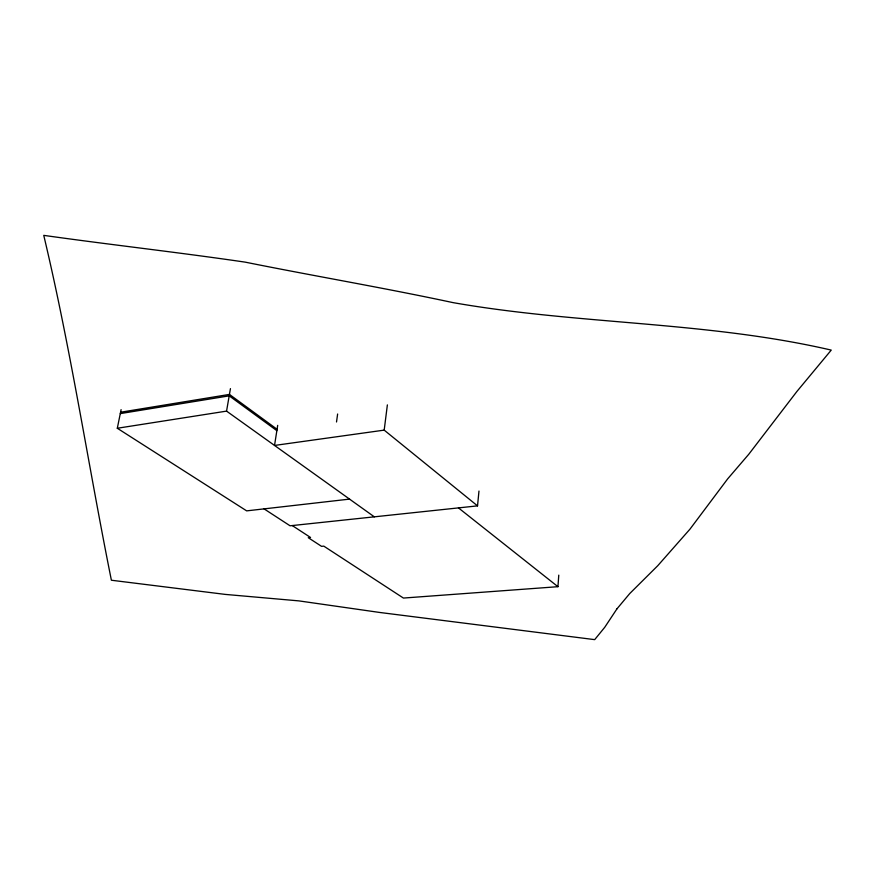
<?xml version="1.0" encoding="UTF-8"?>
<svg xmlns="http://www.w3.org/2000/svg" width="875" height="875" viewBox="0 0 875 875"><rect width="100%" height="100%" fill="white"/><g stroke="black" fill="none" stroke-linecap="round" stroke-linejoin="round"><path stroke-width="1.31" d="M292.261 525.558L310.538 537.48L308.284 537.709L321.562 546.35L323.794 546.131L403.419 598.062L557.944 586.688L558.775 575.127M264.075 508.878L290.062 525.788L477.531 505.87L478.975 491.05M477.531 505.87L384.191 430.128L387.373 404.895M336.514 421.98L337.63 414.006M277.692 425.359L274.531 445.441L384.191 430.128M374.336 516.841L226.559 411.119L230.442 388.62M349.552 499.111L246.663 510.869L117.305 428.258L121.1 409.631M120.564 412.234L229.436 394.417L277.069 429.286M120.291 413.602L229.195 395.85L276.861 430.664M117.305 428.258L226.559 411.119M458.456 507.894L557.944 586.688M616.973 608.825L604.734 627.298L594.683 639.636L379.75 612.467L298.867 600.884L225.312 594.409L111.388 580.234C88.287 465.391 70.919 349.431 43.75 235.364C110.83 244.814 178.172 252.306 245.197 262.139C314.387 276.084 383.994 287.82 453.02 302.619C578.408 324.647 706.934 321.278 831.25 350.098L796.961 391.398L748.759 454.278L727.661 478.877L689.938 529.189L657.748 565.72L629.737 593.556L616.973 608.825"/></g></svg>
